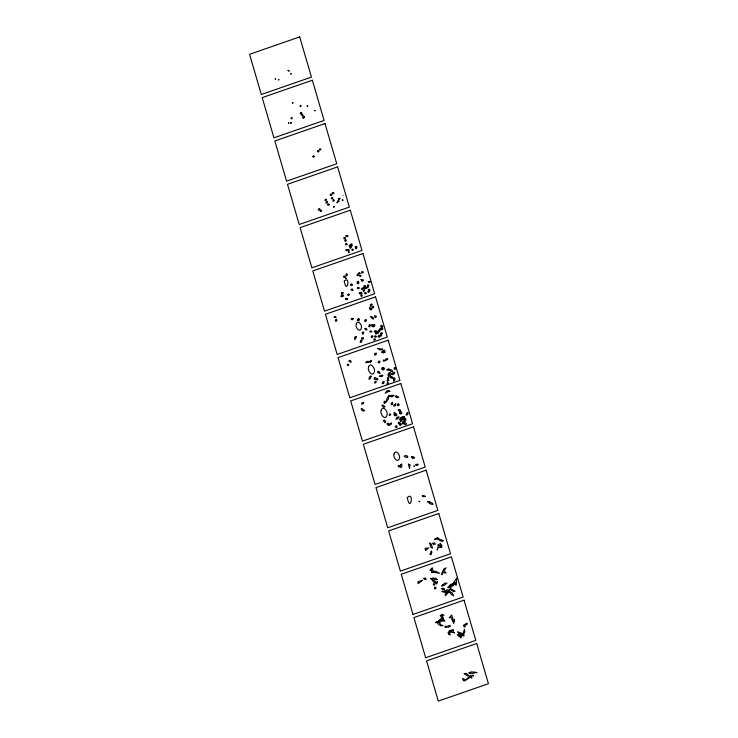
<?xml version="1.0" encoding="UTF-8"?>
<svg xmlns="http://www.w3.org/2000/svg" width="738" height="738" viewBox="0 0 738 738"><rect width="100%" height="100%" fill="white"/><g stroke="black" fill="none" stroke-linecap="round" stroke-linejoin="round"><path stroke-width="1.11" d="M459.673 635.353L458.575 634.182L457.403 634.698L460.964 637.964L461.158 635.787L460.337 636.064L459.682 635.363L460.069 633.877M460.844 635.852L460.936 634.302M388.289 384.443L388.539 383.04L387.57 382.072L386.98 384.175L387.588 384.692M358.816 320.015C359.581 318.613 356.675 319.084 357.349 320.421L358.105 320.347M450.005 585.52L450.088 584.699L450.438 585.151M463.519 634.911L464.802 631.46L464.377 629.385L462.901 634.283M351.749 244.933L351.925 244.02L350.753 243.964L350.467 245.053L351.122 245.145M394.295 372.681L394.212 372.063L391.417 373.843L392.256 374.378M389.064 374.692L388.585 375.559L389.83 376.242L390.78 375.882L389.71 374.175M462.671 635.086L462.431 635.722L460.863 635.547M401.407 419.608L401.878 418.464M400.9 424.507L400.254 425.586L399 423.704L399.664 424.728M403.151 418.861L401.693 420.033M384.028 351.602L384.71 350.163L382.533 350.799L381.509 352.367L384.895 351.15L385.088 352.432L382.985 352.985L383.262 351.878M393.917 373.806L393.04 374.452M379.646 330.864L380.227 329.895L381.168 329.849L381.131 328.189L380.227 328.272L378.345 330.91M402.607 417.302L404.489 416.518L403.898 417.321M368.428 289.951L368.732 291.353L369.821 290.117M404.553 421.767L403.003 423.953C401.278 423.271 403.548 420.226 404.415 420.992M364.618 288.909L362.423 287.912L361.288 288.936L362.21 289.564L364.268 287.635M355.661 248.208L355.993 248.918L356.094 248.125M450.014 631.765L454.636 632.909C451.01 631.922 455.816 628.601 452.542 630.243M400.697 423.852L401.527 424.461L400.762 424.627L400.688 423.354L399.673 423.086M446.472 592.697L441.758 591.618L444.35 590.861L448.28 591.904L448.39 591.396L449.562 592.651L446.472 592.697L445.199 594.228L445.355 595.75L447.662 592.992M447.32 591.673L449.165 589.625L448.778 591.858M302.977 117.01L302.525 117.545L303.419 118.163L303.89 117.61M343.004 195.284L342.995 195.275M368.373 290.92L367.699 291.778L368.649 292.469L369.083 291.27M445.023 591.055L446.905 589.653L447.92 590.326L446.333 591.406M372.838 325.08L374.821 324.499L374.544 326.417L374 326.279M441.822 617.826L438.215 621.313L440.337 620.307M388.04 424.977L391.509 422.883L391.555 423.861L388.991 425.54L386.961 423.963L387.902 423.169L388.972 424.221M441.407 547.282L441.961 545.53L440.042 543.113L439.913 545.087L441.352 547.255M463.63 625.28C464.968 624.874 467.228 621.839 467.468 624.025L464.986 625.63L465.097 627.069L464.091 626.977L463.621 625.28M356.722 246.953L355.79 247.747L355.19 246.879L355.984 246.363L356.14 247.11L356.712 246.962M391.933 396.73L394.101 395.43L391.629 395.245L389.332 396.288L391.915 396.74M339.148 198.66L338.373 198.992L338.751 199.657L339.581 198.946M339.056 199.491L338.659 198.762M462.099 634.892L461.693 635.114L462.523 635.04M458.178 635.529L458.427 635.796M358.945 319.462L358.816 318.355L357.496 319.471M432.053 571.876L431.592 572.051L432.117 572.088M358.142 282.663L358.908 282.755C357.985 285.671 355.347 282.036 358.733 282.423L358.428 281.252L357.22 281.741L357.423 282.636M324.997 123.56L274.85 140.958L286.584 181.161L336.731 163.762L324.997 123.56M413.003 614.44L463.15 597.042L451.416 556.839L401.269 574.238L413.003 614.44M433.206 571.461L435.457 571.221L439.553 573.26L433.224 572.171M369.295 290.56L369.932 289.868L369.332 289.185L368.41 289.877L368.603 290.421L368.88 289.785L369.517 290.052L369.24 290.671L368.594 290.431M383.04 367.801L382.385 367.985M383.308 367.865L384.581 368.225L383.945 369.6L382.754 370.052L382.681 369.074M395.411 413.594L396.786 414.156L396.832 415.125L396.49 415.798L395.328 414.94M442.846 619.164L440.208 615.52L442.689 614.237L441.942 615.114L443.925 615.206L441.979 615.916L443.114 617.291L443.879 620.363L442.818 619.081L442.948 619.994M451.103 585.99L450.77 588.795L449.691 587.18M356.731 247.138L356.814 247.986L355.624 248.208L355.55 247.405M319.674 208.9L319.683 209.896L318.419 210.109L318.438 208.992L319.674 208.9M454.986 582.882L452.708 586.313L453.529 582.743L456.637 578.205L456.296 585.151L455.189 584.847L455.364 582.347L454.986 582.919M400.513 464.958C399.35 469.838 403.252 466.794 401.564 463.907L400.513 464.958M364 287.635L364.71 289.001L366.159 288.309L365.245 287.469L364 287.635M383.317 367.709L383.031 368.963L381.601 369.111L381.915 367.967L383.317 367.709M401.693 419.931C402.376 421.13 400.097 422.533 400.144 420.688L401.306 419.498L401.693 419.931M363.234 338.059L363.124 339.212L361.426 338.539L362.063 337.543L363.234 338.059M378.004 372.653L380.098 373.557L379.563 371.943L377.801 371.205L378.004 372.653M389.055 396.085L388.299 399.249L386.066 401.942L386.989 398.345L389.074 395.503L389.055 396.085M405.632 418.704L405.872 420.411L404.562 422.302L404.239 420.199L405.319 418.271L405.632 418.704M278.466 79.473L278.447 80.119L278.955 79.63L278.466 79.473M290.855 122.526L290.837 123.412L291.528 122.739L290.855 122.526M360.412 341.611L360.162 342.487C362.293 343.078 362.792 337.921 360.568 340.624L360.412 341.611M368.345 281.584L368.659 282.303L369.913 282.35L370.282 281.473L368.345 281.584M359.766 275.44C359.332 278.503 362.856 274.232 359.766 275.44M395.955 426.232L395.134 426.979L396.5 427.533C397.93 427.154 396.186 424.618 395.955 426.232M360.006 273.429C357.644 275.412 359.138 270.588 360.006 273.429M399.572 412.643C398.815 414.018 401.703 414.359 402.035 413.003L399.572 412.643M435.817 587.9L435.78 588.712L434.728 588.896L434.498 587.328L435.715 587.264L435.817 587.9M475.576 672.346L476.822 672.715L475.576 672.346M388.741 376.869L388.852 378.197L387.588 378.972L387.376 377.653L388.686 376.869M463.796 635.187L463.898 636.045L458.907 633.619L457.588 631.756L461.979 633.361L463.796 635.187M370.504 304.96L370.236 306.39L372.053 305.514L372.164 304.397L371.5 303.89L370.504 304.96M473.141 675.464L473.104 676.183L472.837 675.067L473.141 675.464M391.195 403.769L391.979 404.959L392.745 404.239L392.487 402.201L391.195 403.769M357.865 288.207L357.838 288.687L359.148 288.392L359.203 287.719L358.188 287.359L357.496 287.663L357.865 288.207M348.594 364.295L348.576 365.458L347.395 365.513L347.377 364.461L348.594 364.295M370.273 308.918L370.522 309.942C372.469 310.209 371.823 307.571 370.273 308.918M346.113 235.653L346.048 236.575L347.635 236.557L347.93 235.459L346.113 235.653M368.041 286.565L368.105 287.645L366.841 287.958L366.749 286.87L368.041 286.565M341.639 292.838L341.399 294.093L342.57 294.61L343.299 292.589L341.639 292.838M394.221 412.828L394.074 415.088L395.061 415.937L395.439 413.225L394.221 412.828M392.118 373.788L392.598 374.775L394.516 373.16L394.175 372.404L392.118 373.788M344.12 237.701L343.926 238.798L345.366 238.844L345.43 237.701L344.12 237.701M384.627 360.467C384.839 361.795 382.754 361.288 383.428 360.006L384.627 360.467M438.243 544.727L437.809 548.242L439.092 547.162L441.804 547.513L438.243 544.727M361.066 279.471L362.081 281.446L363.696 279.988L361.066 279.471M371.094 316.547C370.024 318.429 372.395 317.017 371.989 318.262L372.247 318.687C375.808 320.246 372.1 316.251 371.094 316.547M402.662 416.712L402.561 417.883L403.234 416.804L404.673 418.52L403.363 419.138L402.524 418.031L399.553 419.719L400.162 418.105L402.662 416.712M345.061 277.073L343.733 277.377L343.594 276.307L344.978 276.021L345.061 277.091M336.768 320.513C335.624 323.023 334.36 319.231 336.546 319.296L336.768 320.513M376.112 381.97C373.548 385.651 374.849 379.203 376.112 381.97M395.725 403.852C396.518 407.45 390.753 406.37 395.725 403.852M430.872 578.288L433.317 581.673L436.804 583.933L437.56 581.378L436.592 582.559L430.872 578.288M395.734 368.179L395.291 369.055C395.291 370.559 393.16 367.939 394.636 367.542L395.734 368.179M288.06 70.396L289.093 71.023L288.06 70.396M397.45 397.736L398.704 397.053L395.992 395.725L395.3 396.693L397.45 397.736M365.347 285.883L365.31 286.252C366.971 287.774 362.21 287.054 364.185 285.68L365.347 285.883M344.259 281.261C347.155 295.809 350.642 274.342 344.259 281.261M356.279 324.047C354.812 327.035 359.895 333.521 361.297 328.401C362.755 325.412 357.681 318.927 356.279 324.047M368.585 367.081C366.924 370.476 372.736 377.81 374.267 372.017C375.928 368.631 370.125 361.297 368.585 367.081M381.186 410.374C379.516 413.815 385.319 421.232 386.952 415.393C388.622 411.952 382.81 404.535 381.186 410.374M394.064 453.907C392.551 457.053 397.791 463.833 399.359 458.51C400.863 455.364 395.623 448.584 394.064 453.907M407.247 497.707C410.485 513.823 414.498 490.309 407.247 497.707M343.253 295.541L343.152 296.427C340.126 297.663 340.006 294.96 343.253 295.541M366.297 320.32L365.015 321.584C363.834 320.301 366.435 318.447 366.297 320.32M392.321 377.136L392.312 378.483L390.605 377.764L390.734 376.426L392.321 377.136M381.048 325.735L380.734 326.445L382.284 327.257L382.837 326.224L381.463 325.338L381.048 325.735M407.708 413.741C408.437 415.383 404.765 415.476 406.398 414.193L406.684 413.105L408.068 412.68L407.708 413.741M326.537 199.592L326.058 200.625L324.941 200.367L325.292 199.297L326.537 199.592M409.904 465.051L409.544 468.482L408.326 463.934L409.904 465.051M363.281 403.474L361.777 404.267L361.666 403.04L362.367 402.662L363.668 402.404L363.281 403.474M376.085 316.344L375.679 317.626L374.609 317.063L374.572 315.652L376.085 316.344M439.94 620.529L438.981 622.466L440.604 622.051L441.711 620.806L444.959 621.23L442.339 619.56L439.94 620.529M373.631 306.814L373.474 307.728C371.076 309.277 371.887 305.347 373.631 306.814M374.692 354.858L376.02 354.923L376.362 353.013L374.719 353.548L374.692 354.858M361.851 272.811L363.244 272.682L363.059 271.639L361.537 271.805L361.851 272.811M275.256 78.883L275.588 79.326L275.256 78.883M288.53 122.563L288.41 123.209L289.028 123.237L288.53 122.563M345.476 299.241L347.164 299.72L347.875 298.761L345.901 298.226L345.476 299.241M329.056 204.269L328.88 205.265L327.404 204.998L327.792 203.928L329.056 204.269M357.533 274.222L357.017 275.569L358.17 275.726L358.705 273.955L357.533 274.222M327.561 201.585C326.86 205.136 324.111 201.483 327.561 201.585M350.513 284.942L351.048 285.209C352.469 286.252 353.327 284.139 351.177 283.881L350.513 284.942M397.93 405.153L398.022 405.808L399.323 404.811L398.225 403.548L397.496 404.636L397.93 405.153M383.659 383.179L382.302 383.806C381.915 381.306 385.55 380.264 383.659 383.179M454.147 621.35L453.704 623.407L450.973 617.3L449.239 617.771L451.656 615.003L453.649 620.962L454.599 619.413L454.147 621.35M369.387 325.024L368.649 326.565L369.72 326.851L370.642 324.951L369.387 325.024M442.265 572.55L441.776 574.745L443.492 571.932L444.221 572.836L446.075 573.066L444.165 570.539L446.13 567.826L443.538 569.192L442.265 572.55M385.679 421.426L385.144 422.892L383.326 420.669L384.304 420.06L385.679 421.426M378.705 335.744L378.013 336.786L379.35 337.395L380.421 334.637C383.142 334.923 380.633 337.367 379.055 335.301L378.705 335.744M431.776 552.033L431.158 554.625L429.959 554.303L431.315 550.935L431.776 552.033M367.579 285.209L367.395 285.993C369 286.934 369.738 284.259 367.745 284.877L367.579 285.209M375.273 339.342L374.101 340.283L373.696 339.591L374.332 338.622L375.273 339.342M333.613 206.409L333.419 207.147L334.203 207.24L334.397 206.502L333.613 206.409M389.839 414.046L389.175 415.07L389.673 415.522L390.78 414.636L389.839 414.046M346.122 249.582C344.923 252.47 349.36 249.047 346.122 249.582M380.679 333.797C381.694 334.914 384.194 331.98 380.928 332.976L380.679 333.797M363.733 332.626C363.391 335.689 361.122 333.539 362.828 331.869L363.733 332.626M407.69 456.896L407.542 457.385L405.43 457.08C401.352 455.521 408.474 454.876 407.69 456.896M376.131 331.048L375.347 332.257L374.24 331.768L374.904 330.725L376.131 331.048M338.124 200.727L337.838 201.686L338.853 201.834L339.139 200.874L338.124 200.727M376.703 332.321L378.16 333.465L378.419 332.321L377.303 331.759L376.703 332.321M371.066 376.223C370.541 380.171 367.533 380.43 369.876 376.325L371.066 376.214M371.223 361.38L370.061 361.906L370.559 362.349C369.046 362.293 370.983 358.982 371.555 361.02L371.223 361.38M437.533 549.1L437.293 549.847L437.533 549.1M413.972 465.936L414.424 466.361L413.972 465.936M470.383 677.226L465.447 680.187L471.121 675.205L471.951 678.176L470.383 677.226M320.578 149.768L319.323 149.814L319.812 148.772L320.892 149.104L320.578 149.768M464.368 673.573L464.184 674.071L464.7 673.794L467.339 675.888L469.202 675.777L466.195 673.36L464.368 673.573M364.424 290.532C363.483 293.761 362.109 288.484 364.424 290.532M348.179 249.665L347.764 250.726L348.88 250.985L349.295 249.914L348.179 249.665M378.419 362.063L378.188 362.653L379.295 362.902L380.135 361.528L379.147 361.011L378.419 362.063M360.799 293.309L360.614 293.77C362.57 295.421 362.552 291.445 360.799 293.309M372.441 336.842C370.568 339.563 370.946 333.917 373.142 336.224L372.441 336.842M353.327 318.751L352.349 319.822L351.463 319.526C350.365 318.53 352.755 317.986 353.327 318.751M356.463 336.749L354.895 339.72L354.554 337.681L355.476 336.574L356.463 336.749M416.998 465.226L417.505 465.392C420.466 462.569 412.118 465.374 416.998 465.226M374.784 377.625L374.037 379.138L377.939 379.913L377.45 378.622L374.784 377.625M332.709 198.153L332.386 198.909L331.15 198.577L331.943 197.415L332.709 198.153M381.251 328.382L382.192 329.748L382.911 328.973L382.146 328.05L381.251 328.382M404.009 422.874L403.668 423.64L405.614 424.765L406.537 423.999L405.9 423.105L404.009 422.874M389.443 369.378L389.074 370.208L386.721 369.996C387.266 369.138 388.871 368.373 389.443 369.378M394.027 380.54L393.695 381.251L393.419 378.29C394.23 375.965 396.057 379.793 394.027 380.54M425.964 549.958L425.623 550.391L425.023 548.325L428.796 547.947L425.964 549.958M307.303 105.765L307.045 106.318L307.626 106.503L307.884 105.94L307.303 105.765M382.718 375.78C384.055 374.212 375.513 376.611 381.777 376.537L382.718 375.78M312.829 156.567L313.733 157.277L314.434 156.308L313.419 155.801L312.829 156.567M333.336 199.832L332.81 200.865L333.88 201.234L334.406 200.192L333.336 199.832M396.555 418.188L395.826 419.166L397.671 418.88L399.11 416.887L397.431 417.145L396.555 418.188M388.317 391.537L385.116 393.243L386.989 390.928L388.668 390.282L390.079 391.371L388.317 391.537M388.871 373.05L387.837 375.042L389.498 374.572L390.55 372.57L388.889 373.041M400.144 466.545C398.4 468.326 396.73 464.7 399.839 465.641L400.144 466.545M419.129 501.37L419.654 501.729L419.129 501.37M434.802 584.441L434.295 585.391L433.261 584.533L433.926 583.389L434.802 584.441M342.552 199.86L342.248 200.422L342.829 200.644L343.133 200.072L342.552 199.86M345.605 239.702L344.747 240.606C345.033 242.645 347.497 240.145 345.605 239.702M428.483 501.6L428.095 502.274L427.376 501.471L428.483 501.6M384.867 406.703C383.705 408.963 379.941 403.769 383.511 405.254L384.867 406.703M474.94 672.263L474.525 673.01L472.707 673.379L469.636 673.047L470.014 673.563L468.658 672.945L471.434 671.848L474.94 672.263M369.443 307.866L369.913 309.084L370.863 308.419L370.301 307.626L369.443 307.866M330.818 194.103L330.163 195.1C331.058 196.557 332.829 194.085 330.818 194.103M318.06 150.58L317.469 151.585L318.502 152.019L319.093 151.004L318.06 150.58M378.234 331.021L378.954 331.999L379.793 331.011L378.843 330.412L378.234 331.021M350.974 362.063L348.825 361.076L349.563 360.356L350.605 360.679L350.974 362.063M446.49 626.922L446.093 627.531L444.783 626.913L445.475 625.953L446.49 626.922M368.068 362.358L365.614 362.69L366.878 361.343L369.498 361.565L368.068 362.358M450.503 588.878L449.608 589.773L450.466 589.616L453.676 591.636L455.161 591.12L450.503 588.878M419.535 581.332L418.898 581.987L417.994 581.618L418.086 583.703L422.413 580.326L419.535 581.332M443.123 540.65L442.256 541.48L439.156 540.115L440.854 539.579L443.123 540.65M384.166 402.284L384.516 403.64L386.085 401.823L384.286 401.232L384.166 402.284M300.864 112.444L300.172 113.403L301.132 113.938L301.833 112.979L300.864 112.444M389.443 370.116L391.269 371.592C394.876 371.998 390.411 368.317 389.443 370.116M300.421 105.479L299.896 106.18L300.587 106.586L301.122 105.894L300.421 105.479M346.768 273.936L345.808 274.748L346.26 275.855L347.413 275.108L346.768 273.936M374.323 326.408L372.948 326.925L371.177 325.32L372.238 324.582L374.323 326.408M430.817 569.321L430.014 570.345L431.426 569.911L432.265 572.587L433.391 572.088L432.284 567.762L430.817 569.321M452.283 583.712L447.735 587.273L448.187 587.955L452.754 584.662L452.283 583.712M425.374 496.416C421.001 497.965 421.416 493.445 425.374 496.416M442.625 584.966L441.684 586.092L444.202 585.299L446.979 583.131L444.839 583.168L442.625 584.966M371.731 331.473C371.149 333.179 368.446 331.565 370.817 330.753L371.731 331.473M376.251 336.629C375.291 338.456 373.308 335.661 375.605 335.818L376.251 336.629M430.18 502.394L429.876 502.753C427.191 502.846 431.693 504.524 432.911 504.478L432.754 503.399L429.212 501.785L430.18 502.394M291.187 73.726L290.735 73.994L291.187 73.726M347.044 244.361L345.882 244.97L345.467 244.01L346.38 243.226L347.044 244.361M366.122 293.263L365.079 293.982L364.498 293.041L365.531 292.497L366.122 293.263M436.785 621.544L435.448 622.688L436.712 622.309L438.981 624.782L441.121 625.879L443.04 625.51L441.453 625.252L439.165 622.743L436.785 621.544M346.131 278.152L345.771 278.54L346.131 278.152M358.65 319.499L357.736 320.513L359.065 320.799L358.65 319.499M349.48 294.591L348.401 295.551L347.423 294.877L348.484 293.992L349.48 294.591M426.047 579.09L424.498 579.468L423.566 578.315L425.3 578.029L426.047 579.09M388.852 380.347L387.339 381.131L387.099 380.116L388.179 379.516L388.852 380.347M334.868 316.602L333.991 317.478L336.159 317.303L334.868 316.602M387.699 359.166L385.67 360.697L385.31 359.701L386.924 358.474L387.699 359.166M375.504 333.253L376.011 334.24L377.035 333.576L376.463 332.672L375.504 333.253M437.247 538.98L434.359 539.432L437.579 537.532L439.636 539.386L437.247 538.98M320.901 210.09L319.978 210.874L320.735 211.64L321.648 210.847L320.901 210.09M360.144 292.331L358.991 293.235L359.996 293.909L361.177 292.968L360.144 292.331M350.651 246.806L349.692 247.553L350.402 248.355L351.362 247.608L350.651 246.806M351.611 244.776L350.642 245.514L351.334 246.326L352.303 245.588L351.611 244.776M348.926 251.972L348.806 252.654L348.926 251.972M361.454 295.006L360.679 295.597L361.362 296.408L362.386 295.818L361.454 295.006M349.24 245.413L349.397 246.547L350.559 246.169L350.282 245.136L349.24 245.413M449.322 631.073L448.732 631.387L450.346 631.848L453.095 630.363L451.37 629.975L449.322 631.073M315.098 110.728L314.554 110.469L315.098 110.728M339.941 198.697L339.369 199.085L338.899 198.19L339.941 198.697M352.22 290.292L350.891 289.554L352.183 288.936L353.161 290.348L352.22 290.292M382.662 349.194L380.144 350.07L377.45 348.336L382.662 349.194M364.609 410.411C361.795 413.428 359.138 405.005 363.64 410.051L364.609 410.411M364.996 328.475L365.513 329.803L367.026 329.84L366.408 328.392L364.996 328.475M412.671 458.095C408.88 456.259 413.926 455.567 414.682 458.16L412.68 458.104M447.366 626.368L447.92 627.3L450.503 626.248L449.802 625.372L447.366 626.368M333.124 192.498L332.266 192.895L332.561 193.928L333.853 193.421L333.659 192.36L333.124 192.498M352.902 249.223L351.869 249.619L352.183 250.523L353.216 250.127L352.902 249.223M443.51 589.339L442.468 589.717L441.49 588.583L443.686 588.232L444.534 589.256L443.51 589.339M299.711 36.9L249.573 54.298L261.298 94.51L311.445 77.103L299.711 36.9M312.349 80.23L262.211 97.628L273.946 137.831L324.083 120.432L312.358 80.23M337.635 166.889L287.497 184.288L299.222 224.49L349.369 207.092L337.635 166.88M350.273 210.21L300.135 227.618L311.87 267.82L362.007 250.413L350.282 210.21M362.921 253.54L312.783 270.938L324.508 311.15L374.655 293.742L362.921 253.54M375.559 296.87L325.421 314.268L337.155 354.471L387.293 337.072L375.568 296.87M388.206 340.2L338.059 357.598L349.794 397.8L399.941 380.402L388.206 340.2M400.845 383.529L350.707 400.928L362.432 441.13L412.579 423.732L400.845 383.529M413.483 426.85L363.345 444.258L375.079 484.46L425.217 467.062L413.492 426.85M426.13 470.18L375.993 487.587L387.718 527.79L437.865 510.382L426.13 470.18M438.769 513.51L388.631 530.908L400.365 571.12L450.503 553.712L438.778 513.51M464.054 600.169L413.917 617.568L425.641 657.77L475.789 640.372L464.054 600.169M476.702 643.499L426.555 660.897L438.289 701.1L488.427 683.702L476.702 643.49M433.455 544.183L432.348 543.334L434.627 542.91L435.337 544.164L433.501 544.174M304.084 116.429L302.931 116.807L303.207 117.84L304.36 117.453L304.084 116.429M337.358 202.249L337.035 202.775L337.358 202.249M429.691 543.15L430.844 547.218L432.533 548.168L431.315 544.146L429.691 543.15M291.925 117.84L291.058 118.015L291.141 118.8L292.008 118.633L291.925 117.84M302.94 115.368L301.667 115.552L301.15 114.252L302.543 114.113L302.94 115.368M398.88 409.784L398.123 409.894L399.359 411.361L401.131 411.786L400.457 409.996L398.88 409.784M292.94 102.785L292.46 103.292L292.94 102.785M437.136 579.598L435.236 579.773L432.496 578.029L435.983 578.334L437.136 579.598M398.621 423.289L398.059 423.271L400.78 423.935L398.428 422.127L398.621 423.289M463.455 680.639L462.505 678.517L464.054 678.895L464.811 680.879L463.455 680.639M448.787 632.614L448.058 632.512L448.741 634.542L450.291 634.929L449.571 632.817L448.787 632.614M450.014 591.894L451.195 594.385L453.685 595.843L452.311 593.084L450.014 591.894"/></g></svg>
